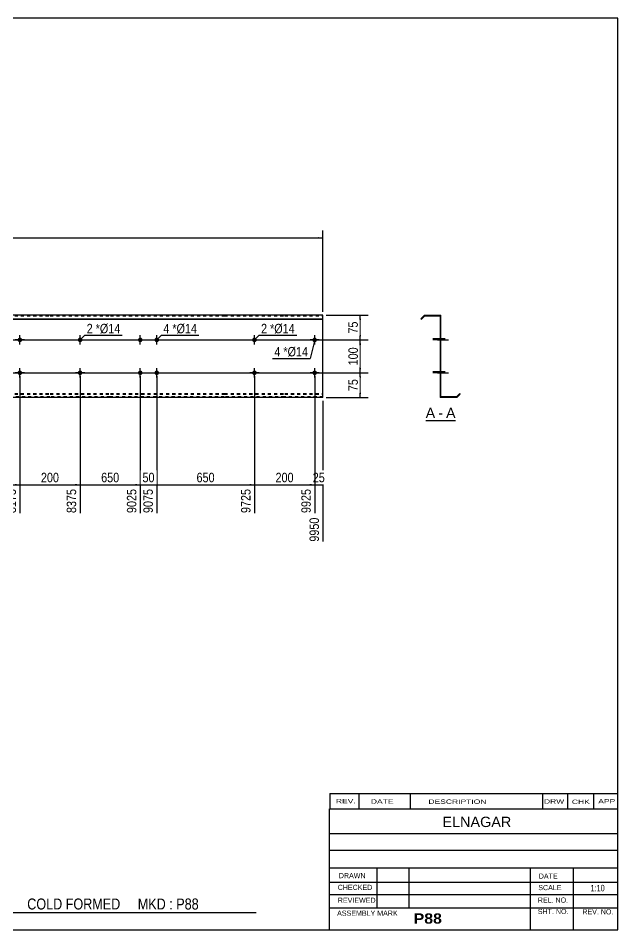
# Model space of a CAD drawing. Header units: millimetres. Extents: x -78 to 324, y -174 to 103.
# Drawn here: x 142.1 to 324.2, y -174.2 to 102.8 of the extents above; entities that cross this region are included whole.
import ezdxf

# ---------------------------------------------------------------- set-up
doc = ezdxf.new("R2010")
doc.units = ezdxf.units.MM
doc.linetypes.add('DXK_LINE_DOT1', pattern=[1.8814, 0.9407, -0.9407])
doc.styles.add('Arial', font='ARIAL.TTF', dxfattribs={"height": 0.2})
doc.styles.add('Arial Bold', font='ARIALBD.TTF', dxfattribs={"height": 0.2})
doc.styles.add('Arial Narrow', font='ARIALN.TTF', dxfattribs={"height": 0.2})

# ---------------------------------------------------------------- blocks, each defined once
blk = doc.blocks.new('Unknown-629082301-1939')
at = {"color": 5, "linetype": 'Continuous'}
for p, q in [((324.25, 102.75), (-75.75, 102.75)), ((-75.75, 102.75), (-75.75, -174.25)), ((324.25, -174.25), (324.25, 102.75)), ((-75.75, -174.25), (324.25, -174.25))]:
    blk.add_line(p, q, dxfattribs=at)
at = {"color": 174, "linetype": 'Continuous', "style": 'Arial'}
blk.add_text('Tekla structures', height=1.9102, rotation=90, dxfattribs=at).set_placement((-76.25, -173.75))
blk = doc.blocks.new('Unknown-629082301-12 - 1239')
at = {"color": 7, "linetype": 'Continuous'}
blk.add_line((265.9, -19.45), (274.93, -19.45), dxfattribs=at)
at = {"color": 0, "linetype": 'Continuous'}
blk.add_wipeout([(268.74, -18.7), (268.74, -15.5), (265.9, -15.5), (265.9, -18.7)], dxfattribs=at)
blk.add_wipeout([(271.13, -18.7), (271.13, -15.5), (269.7, -15.5), (269.7, -18.7)], dxfattribs=at)
at = {"color": 96, "linetype": 'Continuous', "style": 'Arial'}
blk.add_text('A', height=3.06, dxfattribs=at).set_placement((265.9, -18.7))
at = {"color": 0, "linetype": 'Continuous'}
blk.add_wipeout([(274.93, -18.7), (274.93, -15.5), (272.09, -15.5), (272.09, -18.7)], dxfattribs=at)
at = {"color": 96, "linetype": 'Continuous', "style": 'Arial'}
for s, p in [('A', (272.09, -18.7)), ('-', (269.7, -18.7))]:
    blk.add_text(s, height=3.06, dxfattribs=at).set_placement(p)
blk = doc.blocks.new('Bolt-629082301-1223 - 1203')
at = {"linetype": 'Continuous'}
blk.add_hatch(color=3, dxfattribs=at).paths.add_polyline_path([(160.16, 5, -1), (161.56, 5, -1)])
at = {"color": 3, "linetype": 'Continuous'}
for p, q in [((160.86, 3.6), (160.86, 6.4)), ((159.46, 5), (162.26, 5))]:
    blk.add_line(p, q, dxfattribs=at)
blk = doc.blocks.new('Part-629082301-1218 - 1203')
at = {"color": 2, "linetype": 'Continuous'}
for p, q in [((8, 12.5), (0, 12.5)), ((0, 12.5), (0, -12.5)), ((0, 11.44), (8, 11.44)), ((0, 11.3), (8, 11.3)), ((26.29, 12.5), (8.1, 12.5)), ((8.1, 11.44), (26.29, 11.44)), ((8.1, 11.3), (26.29, 11.3)), ((44.59, 12.5), (26.39, 12.5)), ((26.39, 11.44), (44.59, 11.44)), ((26.39, 11.3), (44.59, 11.3)), ((79.28, 12.5), (44.69, 12.5)), ((44.69, 11.44), (79.28, 11.44)), ((44.69, 11.3), (79.28, 11.3)), ((97.58, 12.5), (79.38, 12.5)), ((79.38, 11.44), (97.58, 11.44)), ((79.38, 11.3), (97.58, 11.3)), ((115.87, 12.5), (97.68, 12.5)), ((97.68, 11.44), (115.87, 11.44)), ((97.68, 11.3), (115.87, 11.3)), ((133.37, 12.5), (115.97, 12.5)), ((115.97, 11.44), (133.37, 11.44)), ((115.97, 11.3), (133.37, 11.3)), ((151.67, 12.5), (133.47, 12.5)), ((133.47, 11.44), (151.67, 11.44)), ((133.47, 11.3), (151.67, 11.3)), ((169.96, 12.5), (151.77, 12.5)), ((151.77, 11.44), (169.96, 11.44)), ((151.77, 11.3), (169.96, 11.3)), ((204.66, 12.5), (170.06, 12.5)), ((170.06, 11.44), (204.66, 11.44)), ((170.06, 11.3), (204.66, 11.3)), ((222.95, 12.5), (204.76, 12.5)), ((204.76, 11.44), (222.95, 11.44)), ((204.76, 11.3), (222.95, 11.3)), ((234.65, 12.5), (223.05, 12.5)), ((223.05, 11.44), (234.65, 11.44)), ((223.05, 11.3), (234.65, 11.3)), ((234.65, -12.5), (234.65, 12.5)), ((8, -12.5), (0, -12.5)), ((26.29, -12.5), (8.1, -12.5)), ((44.59, -12.5), (26.39, -12.5)), ((79.28, -12.5), (44.69, -12.5)), ((97.58, -12.5), (79.38, -12.5)), ((115.87, -12.5), (97.68, -12.5)), ((133.37, -12.5), (115.97, -12.5)), ((151.67, -12.5), (133.47, -12.5)), ((169.96, -12.5), (151.77, -12.5)), ((204.66, -12.5), (170.06, -12.5)), ((222.95, -12.5), (204.76, -12.5)), ((234.65, -12.5), (223.05, -12.5))]:
    blk.add_line(p, q, dxfattribs=at)
at = {"color": 7, "linetype": 'DXK_LINE_DOT1'}
for p, q in [((0, 12.3), (8, 12.3)), ((8.1, 12.3), (26.29, 12.3)), ((26.39, 12.3), (44.59, 12.3)), ((44.69, 12.3), (79.28, 12.3)), ((79.38, 12.3), (97.58, 12.3)), ((97.68, 12.3), (115.87, 12.3)), ((115.97, 12.3), (133.37, 12.3)), ((133.47, 12.3), (151.67, 12.3)), ((151.77, 12.3), (169.96, 12.3)), ((170.06, 12.3), (204.66, 12.3)), ((204.76, 12.3), (222.95, 12.3)), ((223.05, 12.3), (234.65, 12.3)), ((0, -11.3), (8, -11.3)), ((0, -11.44), (8, -11.44)), ((8, -12.3), (0, -12.3)), ((8.1, -11.3), (26.29, -11.3)), ((8.1, -11.44), (26.29, -11.44)), ((26.29, -12.3), (8.1, -12.3)), ((26.39, -11.3), (44.59, -11.3)), ((26.39, -11.44), (44.59, -11.44)), ((44.59, -12.3), (26.39, -12.3)), ((44.69, -11.3), (79.28, -11.3)), ((44.69, -11.44), (79.28, -11.44)), ((79.28, -12.3), (44.69, -12.3)), ((79.38, -11.3), (97.58, -11.3)), ((79.38, -11.44), (97.58, -11.44)), ((97.58, -12.3), (79.38, -12.3)), ((97.68, -11.3), (115.87, -11.3)), ((97.68, -11.44), (115.87, -11.44)), ((115.87, -12.3), (97.68, -12.3)), ((115.97, -11.3), (133.37, -11.3)), ((115.97, -11.44), (133.37, -11.44)), ((133.37, -12.3), (115.97, -12.3)), ((133.47, -11.3), (151.67, -11.3)), ((133.47, -11.44), (151.67, -11.44)), ((151.67, -12.3), (133.47, -12.3)), ((151.77, -11.3), (169.96, -11.3)), ((151.77, -11.44), (169.96, -11.44)), ((169.96, -12.3), (151.77, -12.3)), ((170.06, -11.3), (204.66, -11.3)), ((170.06, -11.44), (204.66, -11.44)), ((204.66, -12.3), (170.06, -12.3)), ((204.76, -11.3), (222.95, -11.3)), ((204.76, -11.44), (222.95, -11.44)), ((222.95, -12.3), (204.76, -12.3)), ((223.05, -11.3), (234.65, -11.3)), ((223.05, -11.44), (234.65, -11.44)), ((234.65, -12.3), (223.05, -12.3))]:
    blk.add_line(p, q, dxfattribs=at)
blk = doc.blocks.new('Bolt-629082301-1219 - 1203')
at = {"linetype": 'Continuous'}
for points in [[(178.46, 5, -1), (179.86, 5, -1)], [(183.46, 5, -1), (184.86, 5, -1)], [(178.46, -5, -1), (179.86, -5, -1)], [(183.46, -5, -1), (184.86, -5, -1)]]:
    blk.add_hatch(color=3, dxfattribs=at).paths.add_polyline_path(points)
at = {"color": 3, "linetype": 'Continuous'}
for p, q in [((179.16, 3.6), (179.16, 6.4)), ((184.16, 3.6), (184.16, 6.4)), ((177.76, 5), (180.56, 5)), ((182.76, 5), (185.56, 5)), ((177.76, -5), (180.56, -5)), ((179.16, -6.4), (179.16, -3.6)), ((182.76, -5), (185.56, -5)), ((184.16, -6.4), (184.16, -3.6))]:
    blk.add_line(p, q, dxfattribs=at)
blk = doc.blocks.new('Bolt-629082301-1220 - 1203')
at = {"linetype": 'Continuous'}
blk.add_hatch(color=3, dxfattribs=at).paths.add_polyline_path([(160.16, -5, -1), (161.56, -5, -1)])
at = {"color": 3, "linetype": 'Continuous'}
for p, q in [((162.26, -5), (159.46, -5)), ((160.86, -6.4), (160.86, -3.6))]:
    blk.add_line(p, q, dxfattribs=at)
blk = doc.blocks.new('Bolt-629082301-1221 - 1203')
at = {"linetype": 'Continuous'}
blk.add_hatch(color=3, dxfattribs=at).paths.add_polyline_path([(213.15, -5, -1), (214.55, -5, -1)])
at = {"color": 3, "linetype": 'Continuous'}
for p, q in [((215.25, -5), (212.45, -5)), ((213.85, -6.4), (213.85, -3.6))]:
    blk.add_line(p, q, dxfattribs=at)
blk = doc.blocks.new('Bolt-629082301-1222 - 1203')
at = {"linetype": 'Continuous'}
blk.add_hatch(color=3, dxfattribs=at).paths.add_polyline_path([(213.15, 5, -1), (214.55, 5, -1)])
at = {"color": 3, "linetype": 'Continuous'}
for p, q in [((213.85, 3.6), (213.85, 6.4)), ((212.45, 5), (215.25, 5))]:
    blk.add_line(p, q, dxfattribs=at)
blk = doc.blocks.new('Bolt-629082301-1224 - 1203')
at = {"linetype": 'Continuous'}
for points in [[(141.87, -5, -1), (143.27, -5, -1)], [(231.45, -5, -1), (232.85, -5, -1)]]:
    blk.add_hatch(color=3, dxfattribs=at).paths.add_polyline_path(points)
at = {"color": 3, "linetype": 'Continuous'}
for p, q in [((143.97, -5), (141.17, -5)), ((142.57, -6.4), (142.57, -3.6)), ((233.55, -5), (230.75, -5)), ((232.15, -6.4), (232.15, -3.6))]:
    blk.add_line(p, q, dxfattribs=at)
blk = doc.blocks.new('Bolt-629082301-1225 - 1203')
at = {"linetype": 'Continuous'}
for points in [[(141.87, 5, -1), (143.27, 5, -1)], [(231.45, 5, -1), (232.85, 5, -1)]]:
    blk.add_hatch(color=3, dxfattribs=at).paths.add_polyline_path(points)
at = {"color": 3, "linetype": 'Continuous'}
for p, q in [((142.57, 3.6), (142.57, 6.4)), ((232.15, 3.6), (232.15, 6.4)), ((143.97, 5), (141.17, 5)), ((233.55, 5), (230.75, 5))]:
    blk.add_line(p, q, dxfattribs=at)
blk = doc.blocks.new('Part-629082301-1241 - 1239')
at = {"color": 2, "linetype": 'Continuous'}
for p, q in [((265.51, 12.5), (264.45, 11.44)), ((264.45, 11.44), (264.6, 11.3)), ((265.6, 12.3), (264.6, 11.3)), ((265.51, 12.5), (270.51, 12.5)), ((265.6, 12.3), (270.31, 12.3)), ((270.31, 12.3), (270.31, -12.5)), ((270.51, -12.3), (270.51, 12.5)), ((275.31, -12.5), (270.31, -12.5)), ((275.23, -12.3), (270.51, -12.3)), ((275.23, -12.3), (276.23, -11.3)), ((275.31, -12.5), (276.38, -11.44)), ((276.38, -11.44), (276.23, -11.3))]:
    blk.add_line(p, q, dxfattribs=at)
blk = doc.blocks.new('Bolt-629082301-1242 - 1239')
at = {"linetype": 'Continuous'}
for points in [[(270.31, 5.7), (270.31, 4.3), (270.51, 4.3), (270.51, 5.7)], [(270.31, 5.7), (270.31, 4.3), (270.51, 4.3), (270.51, 5.7)], [(270.31, -4.3), (270.31, -5.7), (270.51, -5.7), (270.51, -4.3)], [(270.31, -4.3), (270.31, -5.7), (270.51, -5.7), (270.51, -4.3)]]:
    blk.add_hatch(color=3, dxfattribs=at).paths.add_polyline_path(points)
at = {"color": 3, "linetype": 'Continuous'}
for p, q in [((270.51, 5.7), (270.31, 5.7)), ((270.51, 5.7), (270.31, 5.7)), ((271.81, 5), (268.01, 5)), ((271.81, 5), (268.01, 5)), ((270.51, 4.3), (270.31, 4.3)), ((270.51, 4.3), (270.31, 4.3)), ((271.81, -5), (268.01, -5)), ((271.81, -5), (268.01, -5)), ((270.51, -4.3), (270.31, -4.3)), ((270.51, -4.3), (270.31, -4.3)), ((270.51, -5.7), (270.31, -5.7)), ((270.51, -5.7), (270.31, -5.7))]:
    blk.add_line(p, q, dxfattribs=at)
blk = doc.blocks.new('Bolt-629082301-1243 - 1239')
at = {"linetype": 'Continuous'}
blk.add_hatch(color=3, dxfattribs=at).paths.add_polyline_path([(270.31, -4.3), (270.31, -5.7), (270.51, -5.7), (270.51, -4.3)])
at = {"color": 3, "linetype": 'Continuous'}
for p, q in [((269.51, -5), (272.81, -5)), ((270.31, -4.3), (270.51, -4.3)), ((270.31, -5.7), (270.51, -5.7))]:
    blk.add_line(p, q, dxfattribs=at)
blk = doc.blocks.new('Bolt-629082301-1244 - 1239')
at = {"linetype": 'Continuous'}
blk.add_hatch(color=3, dxfattribs=at).paths.add_polyline_path([(270.31, -4.3), (270.31, -5.7), (270.51, -5.7), (270.51, -4.3)])
at = {"color": 3, "linetype": 'Continuous'}
for p, q in [((269.51, -5), (272.81, -5)), ((270.31, -4.3), (270.51, -4.3)), ((270.31, -5.7), (270.51, -5.7))]:
    blk.add_line(p, q, dxfattribs=at)
blk = doc.blocks.new('Bolt-629082301-1245 - 1239')
at = {"linetype": 'Continuous'}
blk.add_hatch(color=3, dxfattribs=at).paths.add_polyline_path([(270.31, 5.7), (270.31, 4.3), (270.51, 4.3), (270.51, 5.7)])
at = {"color": 3, "linetype": 'Continuous'}
for p, q in [((270.51, 5.7), (270.31, 5.7)), ((271.46, 5), (268.16, 5)), ((270.51, 4.3), (270.31, 4.3))]:
    blk.add_line(p, q, dxfattribs=at)
blk = doc.blocks.new('Bolt-629082301-1246 - 1239')
at = {"linetype": 'Continuous'}
blk.add_hatch(color=3, dxfattribs=at).paths.add_polyline_path([(270.31, 5.7), (270.31, 4.3), (270.51, 4.3), (270.51, 5.7)])
at = {"color": 3, "linetype": 'Continuous'}
for p, q in [((270.51, 5.7), (270.31, 5.7)), ((271.46, 5), (268.16, 5)), ((270.51, 4.3), (270.31, 4.3))]:
    blk.add_line(p, q, dxfattribs=at)
blk = doc.blocks.new('Bolt-629082301-1247 - 1239')
at = {"linetype": 'Continuous'}
blk.add_hatch(color=3, dxfattribs=at).paths.add_polyline_path([(270.31, -4.3), (270.31, -5.7), (270.51, -5.7), (270.51, -4.3)])
blk.add_hatch(color=3, dxfattribs=at).paths.add_polyline_path([(270.31, -4.3), (270.31, -5.7), (270.51, -5.7), (270.51, -4.3)])
at = {"color": 3, "linetype": 'Continuous'}
for p, q in [((269.51, -5), (272.81, -5)), ((269.51, -5), (272.81, -5)), ((270.31, -4.3), (270.51, -4.3)), ((270.31, -4.3), (270.51, -4.3)), ((270.31, -5.7), (270.51, -5.7)), ((270.31, -5.7), (270.51, -5.7))]:
    blk.add_line(p, q, dxfattribs=at)
blk = doc.blocks.new('Bolt-629082301-1248 - 1239')
at = {"linetype": 'Continuous'}
blk.add_hatch(color=3, dxfattribs=at).paths.add_polyline_path([(270.31, 5.7), (270.31, 4.3), (270.51, 4.3), (270.51, 5.7)])
blk.add_hatch(color=3, dxfattribs=at).paths.add_polyline_path([(270.31, 5.7), (270.31, 4.3), (270.51, 4.3), (270.51, 5.7)])
at = {"color": 3, "linetype": 'Continuous'}
for p, q in [((270.31, 5.7), (270.51, 5.7)), ((270.31, 5.7), (270.51, 5.7)), ((269.51, 5), (272.81, 5)), ((269.51, 5), (272.81, 5)), ((270.31, 4.3), (270.51, 4.3)), ((270.31, 4.3), (270.51, 4.3))]:
    blk.add_line(p, q, dxfattribs=at)
blk = doc.blocks.new('Bolt-629082301-1249 - 1239')
at = {"linetype": 'Continuous'}
blk.add_hatch(color=3, dxfattribs=at).paths.add_polyline_path([(270.31, 5.7), (270.31, 4.3), (270.51, 4.3), (270.51, 5.7)])
blk.add_hatch(color=3, dxfattribs=at).paths.add_polyline_path([(270.31, 5.7), (270.31, 4.3), (270.51, 4.3), (270.51, 5.7)])
at = {"color": 3, "linetype": 'Continuous'}
for p, q in [((270.31, 5.7), (270.51, 5.7)), ((270.31, 5.7), (270.51, 5.7)), ((269.49, 5), (272.79, 5)), ((269.49, 5), (272.79, 5)), ((270.31, 4.3), (270.51, 4.3)), ((270.31, 4.3), (270.51, 4.3))]:
    blk.add_line(p, q, dxfattribs=at)
blk = doc.blocks.new('Bolt-629082301-1250 - 1239')
at = {"linetype": 'Continuous'}
blk.add_hatch(color=3, dxfattribs=at).paths.add_polyline_path([(270.31, -4.3), (270.31, -5.7), (270.51, -5.7), (270.51, -4.3)])
blk.add_hatch(color=3, dxfattribs=at).paths.add_polyline_path([(270.31, -4.3), (270.31, -5.7), (270.51, -5.7), (270.51, -4.3)])
at = {"color": 3, "linetype": 'Continuous'}
for p, q in [((269.49, -5), (272.79, -5)), ((269.49, -5), (272.79, -5)), ((270.31, -4.3), (270.51, -4.3)), ((270.31, -4.3), (270.51, -4.3)), ((270.31, -5.7), (270.51, -5.7)), ((270.31, -5.7), (270.51, -5.7))]:
    blk.add_line(p, q, dxfattribs=at)
blk = doc.blocks.new('Bolt-629082301-1251 - 1239')
at = {"linetype": 'Continuous'}
for points in [[(270.51, 4.3), (270.51, 5.7), (270.31, 5.7), (270.31, 4.3)], [(270.51, -5.7), (270.51, -4.3), (270.31, -4.3), (270.31, -5.7)]]:
    blk.add_hatch(color=3, dxfattribs=at).paths.add_polyline_path(points)
at = {"color": 3, "linetype": 'Continuous'}
for p, q in [((270.51, 5.7), (270.31, 5.7)), ((270.51, 5), (268.31, 5)), ((270.51, 4.3), (270.31, 4.3)), ((270.51, -5), (268.31, -5)), ((270.51, -4.3), (270.31, -4.3)), ((270.51, -5.7), (270.31, -5.7))]:
    blk.add_line(p, q, dxfattribs=at)
blk = doc.blocks.new('Bolt-629082301-1252 - 1239')
at = {"linetype": 'Continuous'}
for points in [[(270.31, 6), (270.31, 4.6), (270.51, 4.6), (270.51, 6)], [(270.31, 6), (270.31, 4.6), (270.51, 4.6), (270.51, 6)], [(270.31, -4), (270.31, -5.4), (270.51, -5.4), (270.51, -4)], [(270.31, -4), (270.31, -5.4), (270.51, -5.4), (270.51, -4)]]:
    blk.add_hatch(color=3, dxfattribs=at).paths.add_polyline_path(points)
at = {"color": 3, "linetype": 'Continuous'}
for p, q in [((270.51, 6), (270.31, 6)), ((270.51, 6), (270.31, 6)), ((271.84, 5.3), (268.04, 5.3)), ((271.84, 5.3), (268.04, 5.3)), ((270.51, 4.6), (270.31, 4.6)), ((270.51, 4.6), (270.31, 4.6)), ((271.84, -4.7), (268.04, -4.7)), ((271.84, -4.7), (268.04, -4.7)), ((270.51, -4), (270.31, -4)), ((270.51, -4), (270.31, -4)), ((270.51, -5.4), (270.31, -5.4)), ((270.51, -5.4), (270.31, -5.4))]:
    blk.add_line(p, q, dxfattribs=at)
blk = doc.blocks.new('Bolt-629082301-1253 - 1239')
at = {"linetype": 'Continuous'}
blk.add_hatch(color=3, dxfattribs=at).paths.add_polyline_path([(270.31, 6), (270.31, 4.6), (270.51, 4.6), (270.51, 6)])
at = {"color": 3, "linetype": 'Continuous'}
for p, q in [((270.51, 6), (270.31, 6)), ((271.49, 5.3), (268.19, 5.3)), ((270.51, 4.6), (270.31, 4.6))]:
    blk.add_line(p, q, dxfattribs=at)
blk = doc.blocks.new('Bolt-629082301-1254 - 1239')
at = {"linetype": 'Continuous'}
blk.add_hatch(color=3, dxfattribs=at).paths.add_polyline_path([(270.31, -4.3), (270.31, -5.7), (270.51, -5.7), (270.51, -4.3)])
at = {"color": 3, "linetype": 'Continuous'}
for p, q in [((269.49, -5), (272.79, -5)), ((270.31, -4.3), (270.51, -4.3)), ((270.31, -5.7), (270.51, -5.7))]:
    blk.add_line(p, q, dxfattribs=at)
blk = doc.blocks.new('Bolt-629082301-1255 - 1239')
at = {"linetype": 'Continuous'}
blk.add_hatch(color=3, dxfattribs=at).paths.add_polyline_path([(270.31, -4.3), (270.31, -5.7), (270.51, -5.7), (270.51, -4.3)])
at = {"color": 3, "linetype": 'Continuous'}
for p, q in [((269.49, -5), (272.79, -5)), ((270.31, -4.3), (270.51, -4.3)), ((270.31, -5.7), (270.51, -5.7))]:
    blk.add_line(p, q, dxfattribs=at)
blk = doc.blocks.new('Bolt-629082301-1256 - 1239')
at = {"linetype": 'Continuous'}
blk.add_hatch(color=3, dxfattribs=at).paths.add_polyline_path([(270.31, 5.7), (270.31, 4.3), (270.51, 4.3), (270.51, 5.7)])
at = {"color": 3, "linetype": 'Continuous'}
for p, q in [((270.31, 5.7), (270.51, 5.7)), ((269.49, 5), (272.79, 5)), ((270.31, 4.3), (270.51, 4.3))]:
    blk.add_line(p, q, dxfattribs=at)
blk = doc.blocks.new('StraightDimension-629082301-1279 - 1203')
at = {"linetype": 'Continuous'}
blk.add_hatch(color=7, dxfattribs=at).paths.add_polyline_path([(177.66, -38.75), (179.16, -39), (177.66, -39.25)])
at = {"color": 7, "linetype": 'Continuous'}
for p, q in [((160.86, -6), (160.86, -47.61)), ((179.16, -6), (179.16, -47.61)), ((160.86, -39), (179.16, -39))]:
    blk.add_line(p, q, dxfattribs=at)
at = {"color": 0}
blk.add_wipeout([(173.35, -38.85), (173.35, -34.65), (166.67, -34.65), (166.67, -38.85)], dxfattribs=at)
at = {"color": 3, "style": 'Arial Narrow'}
blk.add_text('650', height=2.863, dxfattribs=at).set_placement((167.27, -38.25))
at = {"color": 0, "linetype": 'Continuous'}
blk.add_wipeout([(178.56, -39.7), (174.36, -39.7), (174.36, -48.21), (178.56, -48.21)], dxfattribs=at)
at = {"color": 3, "linetype": 'Continuous', "style": 'Arial Narrow'}
blk.add_text('9025', height=2.863, rotation=90.0002, dxfattribs=at).set_placement((177.96, -47.61))
blk = doc.blocks.new('StraightDimension-629082301-1280 - 1203')
at = {"linetype": 'Continuous'}
blk.add_hatch(color=7, dxfattribs=at).paths.add_polyline_path([(159.36, -38.75), (160.86, -39), (159.36, -39.25)])
at = {"color": 7, "linetype": 'Continuous'}
for p, q in [((142.57, -6), (142.57, -47.61)), ((160.86, -6), (160.86, -47.61)), ((142.57, -39), (160.86, -39))]:
    blk.add_line(p, q, dxfattribs=at)
at = {"color": 0}
blk.add_wipeout([(155.06, -38.85), (155.06, -34.65), (148.37, -34.65), (148.37, -38.85)], dxfattribs=at)
at = {"color": 3, "style": 'Arial Narrow'}
blk.add_text('200', height=2.863, dxfattribs=at).set_placement((148.97, -38.25))
at = {"color": 0, "linetype": 'Continuous'}
blk.add_wipeout([(160.26, -39.7), (156.06, -39.7), (156.06, -48.21), (160.26, -48.21)], dxfattribs=at)
at = {"color": 3, "linetype": 'Continuous', "style": 'Arial Narrow'}
blk.add_text('8375', height=2.863, rotation=90.0002, dxfattribs=at).set_placement((159.66, -47.61))
blk = doc.blocks.new('StraightDimension-629082301-1275 - 1203')
at = {"linetype": 'Continuous'}
blk.add_hatch(color=7, dxfattribs=at).paths.add_polyline_path([(233.15, -38.75), (234.65, -39), (233.15, -39.25)])
at = {"color": 7, "linetype": 'Continuous'}
for p, q in [((232.15, -6), (232.15, -47.61)), ((234.65, -13.5), (234.65, -56.31)), ((232.15, -39), (234.65, -39))]:
    blk.add_line(p, q, dxfattribs=at)
at = {"color": 0}
blk.add_wipeout([(235.83, -38.85), (235.83, -34.65), (230.97, -34.65), (230.97, -38.85)], dxfattribs=at)
at = {"color": 0, "linetype": 'Continuous'}
blk.add_wipeout([(234.05, -48.4), (229.85, -48.4), (229.85, -56.91), (234.05, -56.91)], dxfattribs=at)
at = {"color": 3, "style": 'Arial Narrow'}
blk.add_text('25', height=2.863, dxfattribs=at).set_placement((231.57, -38.25))
at = {"color": 3, "linetype": 'Continuous', "style": 'Arial Narrow'}
blk.add_text('9950', height=2.863, rotation=90.0002, dxfattribs=at).set_placement((233.45, -56.31))
blk = doc.blocks.new('StraightDimension-629082301-1276 - 1203')
at = {"linetype": 'Continuous'}
blk.add_hatch(color=7, dxfattribs=at).paths.add_polyline_path([(230.65, -38.75), (232.15, -39), (230.65, -39.25)])
at = {"color": 7, "linetype": 'Continuous'}
for p, q in [((213.85, -6), (213.85, -47.61)), ((232.15, -6), (232.15, -47.61)), ((213.85, -39), (232.15, -39))]:
    blk.add_line(p, q, dxfattribs=at)
at = {"color": 0}
blk.add_wipeout([(226.34, -38.85), (226.34, -34.65), (219.66, -34.65), (219.66, -38.85)], dxfattribs=at)
at = {"color": 3, "style": 'Arial Narrow'}
blk.add_text('200', height=2.863, dxfattribs=at).set_placement((220.26, -38.25))
at = {"color": 0, "linetype": 'Continuous'}
blk.add_wipeout([(231.55, -39.7), (227.35, -39.7), (227.35, -48.21), (231.55, -48.21)], dxfattribs=at)
at = {"color": 3, "linetype": 'Continuous', "style": 'Arial Narrow'}
blk.add_text('9925', height=2.863, rotation=90.0002, dxfattribs=at).set_placement((230.95, -47.61))
blk = doc.blocks.new('StraightDimension-629082301-1277 - 1203')
at = {"linetype": 'Continuous'}
blk.add_hatch(color=7, dxfattribs=at).paths.add_polyline_path([(212.35, -38.75), (213.85, -39), (212.35, -39.25)])
at = {"color": 7, "linetype": 'Continuous'}
for p, q in [((184.16, -6), (184.16, -47.61)), ((213.85, -6), (213.85, -47.61)), ((184.16, -39), (213.85, -39))]:
    blk.add_line(p, q, dxfattribs=at)
at = {"color": 0}
blk.add_wipeout([(202.35, -38.85), (202.35, -34.65), (195.66, -34.65), (195.66, -38.85)], dxfattribs=at)
at = {"color": 0, "linetype": 'Continuous'}
blk.add_wipeout([(213.25, -39.7), (209.05, -39.7), (209.05, -48.21), (213.25, -48.21)], dxfattribs=at)
at = {"color": 3, "style": 'Arial Narrow'}
blk.add_text('650', height=2.863, dxfattribs=at).set_placement((196.26, -38.25))
at = {"color": 3, "linetype": 'Continuous', "style": 'Arial Narrow'}
blk.add_text('9725', height=2.863, rotation=90.0002, dxfattribs=at).set_placement((212.65, -47.61))
blk = doc.blocks.new('StraightDimension-629082301-1278 - 1203')
at = {"linetype": 'Continuous'}
blk.add_hatch(color=7, dxfattribs=at).paths.add_polyline_path([(182.66, -38.75), (184.16, -39), (182.66, -39.25)])
at = {"color": 7, "linetype": 'Continuous'}
for p, q in [((179.16, -6), (179.16, -47.61)), ((184.16, -6), (184.16, -47.61)), ((179.16, -39), (184.16, -39))]:
    blk.add_line(p, q, dxfattribs=at)
at = {"color": 0}
blk.add_wipeout([(184.09, -38.85), (184.09, -34.65), (179.23, -34.65), (179.23, -38.85)], dxfattribs=at)
at = {"color": 3, "style": 'Arial Narrow'}
blk.add_text('50', height=2.863, dxfattribs=at).set_placement((179.83, -38.25))
at = {"color": 0, "linetype": 'Continuous'}
blk.add_wipeout([(183.56, -39.7), (179.36, -39.7), (179.36, -48.21), (183.56, -48.21)], dxfattribs=at)
at = {"color": 3, "linetype": 'Continuous', "style": 'Arial Narrow'}
blk.add_text('9075', height=2.863, rotation=90.0002, dxfattribs=at).set_placement((182.96, -47.61))
blk = doc.blocks.new('StraightDimension-629082301-1281 - 1203')
at = {"linetype": 'Continuous'}
blk.add_hatch(color=7, dxfattribs=at).paths.add_polyline_path([(141.07, -38.75), (142.57, -39), (141.07, -39.25)])
at = {"color": 7, "linetype": 'Continuous'}
for p, q in [((124.67, -6), (124.67, -47.61)), ((142.57, -6), (142.57, -47.61)), ((124.67, -39), (142.57, -39))]:
    blk.add_line(p, q, dxfattribs=at)
at = {"color": 0}
blk.add_wipeout([(137.88, -38.85), (137.88, -34.65), (129.36, -34.65), (129.36, -38.85)], dxfattribs=at)
at = {"color": 3, "style": 'Arial Narrow'}
blk.add_text('3125', height=2.863, dxfattribs=at).set_placement((129.96, -38.25))
at = {"color": 0, "linetype": 'Continuous'}
blk.add_wipeout([(141.97, -39.7), (137.77, -39.7), (137.77, -48.21), (141.97, -48.21)], dxfattribs=at)
at = {"color": 3, "linetype": 'Continuous', "style": 'Arial Narrow'}
blk.add_text('8175', height=2.863, rotation=90.0002, dxfattribs=at).set_placement((141.37, -47.61))
blk = doc.blocks.new('StraightDimension-629082301-1370 - 1203')
at = {"linetype": 'Continuous'}
for points in [[(245.75, 11), (246, 12.5), (246.25, 11)], [(246.25, 6.5), (246, 5), (245.75, 6.5)]]:
    blk.add_hatch(color=7, dxfattribs=at).paths.add_polyline_path(points)
at = {"color": 7, "linetype": 'Continuous'}
for p, q in [((235.65, 12.5), (248.4, 12.5)), ((246, 5), (246, 12.5)), ((107.78, 5), (248.4, 5))]:
    blk.add_line(p, q, dxfattribs=at)
at = {"color": 0}
blk.add_wipeout([(245.85, 11.18), (241.65, 11.18), (241.65, 6.32), (245.85, 6.32)], dxfattribs=at)
at = {"color": 3, "style": 'Arial Narrow'}
blk.add_text('75', height=2.863, rotation=90.0002, dxfattribs=at).set_placement((245.25, 6.92))
blk = doc.blocks.new('StraightDimension-629082301-1371 - 1203')
at = {"linetype": 'Continuous'}
for points in [[(245.75, 3.5), (246, 5), (246.25, 3.5)], [(246.25, -3.5), (246, -5), (245.75, -3.5)]]:
    blk.add_hatch(color=7, dxfattribs=at).paths.add_polyline_path(points)
at = {"color": 7, "linetype": 'Continuous'}
for p, q in [((107.78, 5), (248.4, 5)), ((246, -5), (246, 5)), ((107.78, -5), (248.4, -5))]:
    blk.add_line(p, q, dxfattribs=at)
at = {"color": 0}
blk.add_wipeout([(245.85, 3.34), (241.65, 3.34), (241.65, -3.34), (245.85, -3.34)], dxfattribs=at)
at = {"color": 3, "style": 'Arial Narrow'}
blk.add_text('100', height=2.863, rotation=90.0002, dxfattribs=at).set_placement((245.25, -2.74))
blk = doc.blocks.new('StraightDimension-629082301-1372 - 1203')
at = {"linetype": 'Continuous'}
for points in [[(245.75, -6.5), (246, -5), (246.25, -6.5)], [(246.25, -11), (246, -12.5), (245.75, -11)]]:
    blk.add_hatch(color=7, dxfattribs=at).paths.add_polyline_path(points)
at = {"color": 7, "linetype": 'Continuous'}
for p, q in [((107.78, -5), (248.4, -5)), ((246, -12.5), (246, -5)), ((235.65, -12.5), (248.4, -12.5))]:
    blk.add_line(p, q, dxfattribs=at)
at = {"color": 0}
blk.add_wipeout([(245.85, -6.32), (241.65, -6.32), (241.65, -11.18), (245.85, -11.18)], dxfattribs=at)
at = {"color": 3, "style": 'Arial Narrow'}
blk.add_text('75', height=2.863, rotation=90.0002, dxfattribs=at).set_placement((245.25, -10.58))
blk = doc.blocks.new('StraightDimension-629082301-1388 - 1203')
at = {"linetype": 'Continuous'}
for points in [[(1.5, 35.75), (0, 36), (1.5, 36.25)], [(233.15, 36.25), (234.65, 36), (233.15, 35.75)]]:
    blk.add_hatch(color=7, dxfattribs=at).paths.add_polyline_path(points)
at = {"color": 7, "linetype": 'Continuous'}
for p, q in [((0, 13.5), (0, 38.25)), ((234.65, 13.5), (234.65, 38.25)), ((0, 36), (234.65, 36))]:
    blk.add_line(p, q, dxfattribs=at)
at = {"color": 0}
blk.add_wipeout([(121.58, 36.15), (121.58, 40.35), (113.07, 40.35), (113.07, 36.15)], dxfattribs=at)
at = {"color": 3, "style": 'Arial Narrow'}
blk.add_text('9950', height=2.863, dxfattribs=at).set_placement((113.67, 36.75))
blk = doc.blocks.new('CBS_CALLOFF-629082301-2012')
at = {"color": 7, "linetype": 'Continuous'}
blk.add_line((98.13, -168.98), (214.36, -169), dxfattribs=at)
at = {"color": 3, "linetype": 'Continuous', "style": 'Arial Narrow'}
blk.add_text('QTY= 1 Nos.      COLD FORMED     MKD : P88', height=3.3405, dxfattribs=at).set_placement((116.2, -168.09))
blk = doc.blocks.new('CBS_NAME_BLOG-629082301-2013')
at = {"color": 7, "linetype": 'Continuous'}
for p, q in [((236.66, -137.5), (324.18, -137.5)), ((236.66, -174.21), (236.66, -137.5)), ((236.66, -145.04), (324.18, -145.04)), ((236.73, -150.09), (324.25, -150.09)), ((236.66, -155.46), (324.18, -155.46)), ((251.18, -167.57), (251.18, -155.47)), ((260.87, -167.54), (260.87, -155.47)), ((297.78, -174.21), (297.78, -155.48)), ((310.83, -174.21), (310.83, -155.47)), ((236.67, -159.76), (324.25, -159.74)), ((236.66, -163.51), (324.18, -163.51)), ((236.66, -167.55), (324.18, -167.55)), ((236.66, -174.25), (324.25, -174.25))]:
    blk.add_line(p, q, dxfattribs=at)
at = {"color": 3, "linetype": 'Continuous', "style": 'Arial'}
blk.add_text('ELNAGAR', height=3.133, dxfattribs=at).set_placement((270.98, -143.03))
at = {"color": 3, "linetype": 'Continuous'}
for s, height, style, width, p in [('DRAWN', 1.566, 'Arial', 0.9, (239.49, -158.57)), ('DATE', 1.566, 'Arial', 0.9, (300.25, -158.73)), ('CHECKED', 1.566, 'Arial', 0.9, (239.14, -162.14)), ('SCALE', 1.566, 'Arial', 0.9, (300.1, -162.21)), ('1:10', 1.957, 'Arial Narrow', 0.9, (315.99, -162.57)), ('REVIEWED', 1.566, 'Arial', 0.9, (239.18, -166.06)), ('REL. NO.', 1.566, 'Arial', 0.9, (299.96, -166.01)), ('ASSEMBLY MARK', 1.5663, 'Arial', 0.9, (238.96, -169.99)), ('SHT. NO.', 1.566, 'Arial', 0.9, (299.96, -169.48)), ('REV. NO.', 1.566, 'Arial', 0.9, (313.48, -169.57)), ('P88', 3.131, 'Arial Bold', 1.1, (262.24, -172.39))]:
    blk.add_text(s, height=height, dxfattribs=dict(at, style=style, width=width)).set_placement(p)
blk = doc.blocks.new('CBS_REVISION-629082301-2014')
at = {"color": 7, "linetype": 'Continuous'}
for p, q in [((236.74, -132.87), (324.24, -132.87)), ((236.74, -132.87), (236.74, -137.5)), ((245.54, -132.87), (245.54, -137.5)), ((261.13, -132.87), (261.13, -137.44)), ((301.39, -132.87), (301.39, -137.5)), ((308.93, -132.87), (308.93, -137.5)), ((316.88, -132.87), (316.88, -137.5)), ((236.74, -137.5), (324.24, -137.5))]:
    blk.add_line(p, q, dxfattribs=at)
at = {"color": 7, "style": 'Arial Narrow', "width": 1.7}
for s, height, p in [('REV.', 1.326, (238.6, -135.82)), ('DATE', 1.326, (249.23, -135.94)), ('DESCRIPTION', 1.3257, (266.71, -135.99)), ('DRW', 1.326, (301.82, -135.93)), ('CHK', 1.326, (310.31, -136.02)), ('APP', 1.326, (318.31, -135.87))]:
    blk.add_text(s, height=height, dxfattribs=at).set_placement(p)
blk = doc.blocks.new('MarkSet-629082301-1412 - 1203')
at = {"color": 0}
blk.add_wipeout([(221.74, -0.01), (221.74, 2.99), (219.91, 2.99), (219.91, -0.01)], dxfattribs=at)
blk.add_wipeout([(221.74, -0.01), (221.74, 2.99), (219.91, 2.99), (219.91, -0.01)], dxfattribs=at)
blk.add_wipeout([(223.92, -0.01), (223.92, 2.99), (222.64, 2.99), (222.64, -0.01)], dxfattribs=at)
blk.add_wipeout([(223.92, -0.01), (223.92, 2.99), (222.64, 2.99), (222.64, -0.01)], dxfattribs=at)
at = {"color": 3, "style": 'Arial Narrow'}
blk.add_text('4', height=2.86, dxfattribs=at).set_placement((219.91, -0.01))
at = {"color": 0}
blk.add_wipeout([(230.13, -0.01), (230.13, 2.99), (223.92, 2.99), (223.92, -0.01)], dxfattribs=at)
blk.add_wipeout([(230.13, -0.01), (230.13, 2.99), (223.92, 2.99), (223.92, -0.01)], dxfattribs=at)
at = {"color": 7, "linetype": 'Continuous'}
for p in [(232.15, 5), (219.31, -0.61)]:
    blk.add_line(p, (230.73, -0.61), dxfattribs=at)
at = {"color": 3, "style": 'Arial Narrow'}
for s, height, p in [('*', 2.86, (222.64, -0.01)), ('Ø14', 2.863, (223.92, -0.01))]:
    blk.add_text(s, height=height, dxfattribs=at).set_placement(p)
blk = doc.blocks.new('MarkSet-629082301-1402 - 1203')
at = {"color": 0}
blk.add_wipeout([(164.71, 7.01), (164.71, 10.01), (162.88, 10.01), (162.88, 7.01)], dxfattribs=at)
blk.add_wipeout([(164.71, 7.01), (164.71, 10.01), (162.88, 10.01), (162.88, 7.01)], dxfattribs=at)
at = {"color": 7, "linetype": 'Continuous'}
blk.add_line((160.86, 5), (162.28, 6.41), dxfattribs=at)
at = {"color": 0}
blk.add_wipeout([(166.88, 7.01), (166.88, 10.01), (165.61, 10.01), (165.61, 7.01)], dxfattribs=at)
blk.add_wipeout([(166.88, 7.01), (166.88, 10.01), (165.61, 10.01), (165.61, 7.01)], dxfattribs=at)
at = {"color": 3, "style": 'Arial Narrow'}
blk.add_text('2', height=2.86, dxfattribs=at).set_placement((162.88, 7.01))
at = {"color": 0}
blk.add_wipeout([(173.1, 7.01), (173.1, 10.01), (166.88, 10.01), (166.88, 7.01)], dxfattribs=at)
blk.add_wipeout([(173.1, 7.01), (173.1, 10.01), (166.88, 10.01), (166.88, 7.01)], dxfattribs=at)
at = {"color": 7, "linetype": 'Continuous'}
blk.add_line((162.28, 6.41), (173.7, 6.41), dxfattribs=at)
at = {"color": 3, "style": 'Arial Narrow'}
for s, height, p in [('*', 2.86, (165.61, 7.01)), ('Ø14', 2.863, (166.88, 7.01))]:
    blk.add_text(s, height=height, dxfattribs=at).set_placement(p)
blk = doc.blocks.new('MarkSet-629082301-1407 - 1203')
at = {"color": 0}
blk.add_wipeout([(217.7, 7.01), (217.7, 10.01), (215.87, 10.01), (215.87, 7.01)], dxfattribs=at)
blk.add_wipeout([(217.7, 7.01), (217.7, 10.01), (215.87, 10.01), (215.87, 7.01)], dxfattribs=at)
at = {"color": 7, "linetype": 'Continuous'}
blk.add_line((213.85, 5), (215.27, 6.41), dxfattribs=at)
at = {"color": 0}
blk.add_wipeout([(219.87, 7.01), (219.87, 10.01), (218.6, 10.01), (218.6, 7.01)], dxfattribs=at)
blk.add_wipeout([(219.87, 7.01), (219.87, 10.01), (218.6, 10.01), (218.6, 7.01)], dxfattribs=at)
at = {"color": 3, "style": 'Arial Narrow'}
blk.add_text('2', height=2.86, dxfattribs=at).set_placement((215.87, 7.01))
at = {"color": 0}
blk.add_wipeout([(226.09, 7.01), (226.09, 10.01), (219.87, 10.01), (219.87, 7.01)], dxfattribs=at)
blk.add_wipeout([(226.09, 7.01), (226.09, 10.01), (219.87, 10.01), (219.87, 7.01)], dxfattribs=at)
at = {"color": 7, "linetype": 'Continuous'}
blk.add_line((215.27, 6.41), (226.69, 6.41), dxfattribs=at)
at = {"color": 3, "style": 'Arial Narrow'}
for s, height, p in [('*', 2.86, (218.6, 7.01)), ('Ø14', 2.863, (219.87, 7.01))]:
    blk.add_text(s, height=height, dxfattribs=at).set_placement(p)
blk = doc.blocks.new('Mark-629082301-1430 - 1203')
at = {"color": 0}
blk.add_wipeout([(188, 7.01), (188, 10.01), (186.17, 10.01), (186.17, 7.01)], dxfattribs=at)
blk.add_wipeout([(188, 7.01), (188, 10.01), (186.17, 10.01), (186.17, 7.01)], dxfattribs=at)
at = {"color": 7, "linetype": 'Continuous'}
blk.add_line((184.16, 5), (185.57, 6.41), dxfattribs=at)
at = {"color": 0}
blk.add_wipeout([(190.18, 7.01), (190.18, 10.01), (188.9, 10.01), (188.9, 7.01)], dxfattribs=at)
blk.add_wipeout([(190.18, 7.01), (190.18, 10.01), (188.9, 10.01), (188.9, 7.01)], dxfattribs=at)
at = {"color": 3, "style": 'Arial Narrow'}
blk.add_text('4', height=2.86, dxfattribs=at).set_placement((186.17, 7.01))
at = {"color": 0}
blk.add_wipeout([(196.39, 7.01), (196.39, 10.01), (190.18, 10.01), (190.18, 7.01)], dxfattribs=at)
blk.add_wipeout([(196.39, 7.01), (196.39, 10.01), (190.18, 10.01), (190.18, 7.01)], dxfattribs=at)
at = {"color": 7, "linetype": 'Continuous'}
blk.add_line((185.57, 6.41), (196.99, 6.41), dxfattribs=at)
at = {"color": 3, "style": 'Arial Narrow'}
for s, height, p in [('*', 2.86, (188.9, 7.01)), ('Ø14', 2.863, (190.18, 7.01))]:
    blk.add_text(s, height=height, dxfattribs=at).set_placement(p)

msp = doc.modelspace()

# ---------------------------------------------------------------- block references
for name in ['Unknown-629082301-1939', 'Part-629082301-1218 - 1203', 'Part-629082301-1241 - 1239', 'Bolt-629082301-1225 - 1203', 'Bolt-629082301-1223 - 1203', 'Bolt-629082301-1219 - 1203', 'Bolt-629082301-1222 - 1203', 'Bolt-629082301-1242 - 1239', 'Bolt-629082301-1252 - 1239', 'Bolt-629082301-1245 - 1239', 'Bolt-629082301-1246 - 1239', 'Bolt-629082301-1253 - 1239', 'Bolt-629082301-1251 - 1239', 'Bolt-629082301-1249 - 1239', 'Bolt-629082301-1256 - 1239', 'Bolt-629082301-1248 - 1239', 'Bolt-629082301-1224 - 1203', 'Bolt-629082301-1220 - 1203', 'Bolt-629082301-1221 - 1203', 'Bolt-629082301-1250 - 1239', 'Bolt-629082301-1254 - 1239', 'Bolt-629082301-1255 - 1239', 'Bolt-629082301-1243 - 1239', 'Bolt-629082301-1244 - 1239', 'Bolt-629082301-1247 - 1239', 'CBS_REVISION-629082301-2014', 'CBS_NAME_BLOG-629082301-2013', 'CBS_CALLOFF-629082301-2012']:
    msp.add_blockref(name, (0, 0))

# ---------------------------------------------------------------- next in the draw order: block references
for name in ['StraightDimension-629082301-1370 - 1203', 'StraightDimension-629082301-1279 - 1203', 'StraightDimension-629082301-1275 - 1203', 'Unknown-629082301-12 - 1239']:
    msp.add_blockref(name, (0, 0))

# ---------------------------------------------------------------- next in the draw order: block references
for name in ['StraightDimension-629082301-1388 - 1203', 'StraightDimension-629082301-1280 - 1203', 'StraightDimension-629082301-1276 - 1203']:
    msp.add_blockref(name, (0, 0))

# ---------------------------------------------------------------- next in the draw order: block references
for name in ['StraightDimension-629082301-1281 - 1203', 'StraightDimension-629082301-1277 - 1203']:
    msp.add_blockref(name, (0, 0))

# ---------------------------------------------------------------- next in the draw order: block references
msp.add_blockref('StraightDimension-629082301-1278 - 1203', (0, 0))

# ---------------------------------------------------------------- next in the draw order: block references
msp.add_blockref('StraightDimension-629082301-1371 - 1203', (0, 0))

# ---------------------------------------------------------------- next in the draw order: block references
for name in ['MarkSet-629082301-1402 - 1203', 'Mark-629082301-1430 - 1203', 'MarkSet-629082301-1412 - 1203', 'StraightDimension-629082301-1372 - 1203']:
    msp.add_blockref(name, (0, 0))

# ---------------------------------------------------------------- next in the draw order: block references
msp.add_blockref('MarkSet-629082301-1407 - 1203', (0, 0))

doc.saveas('drawing.dxf')
